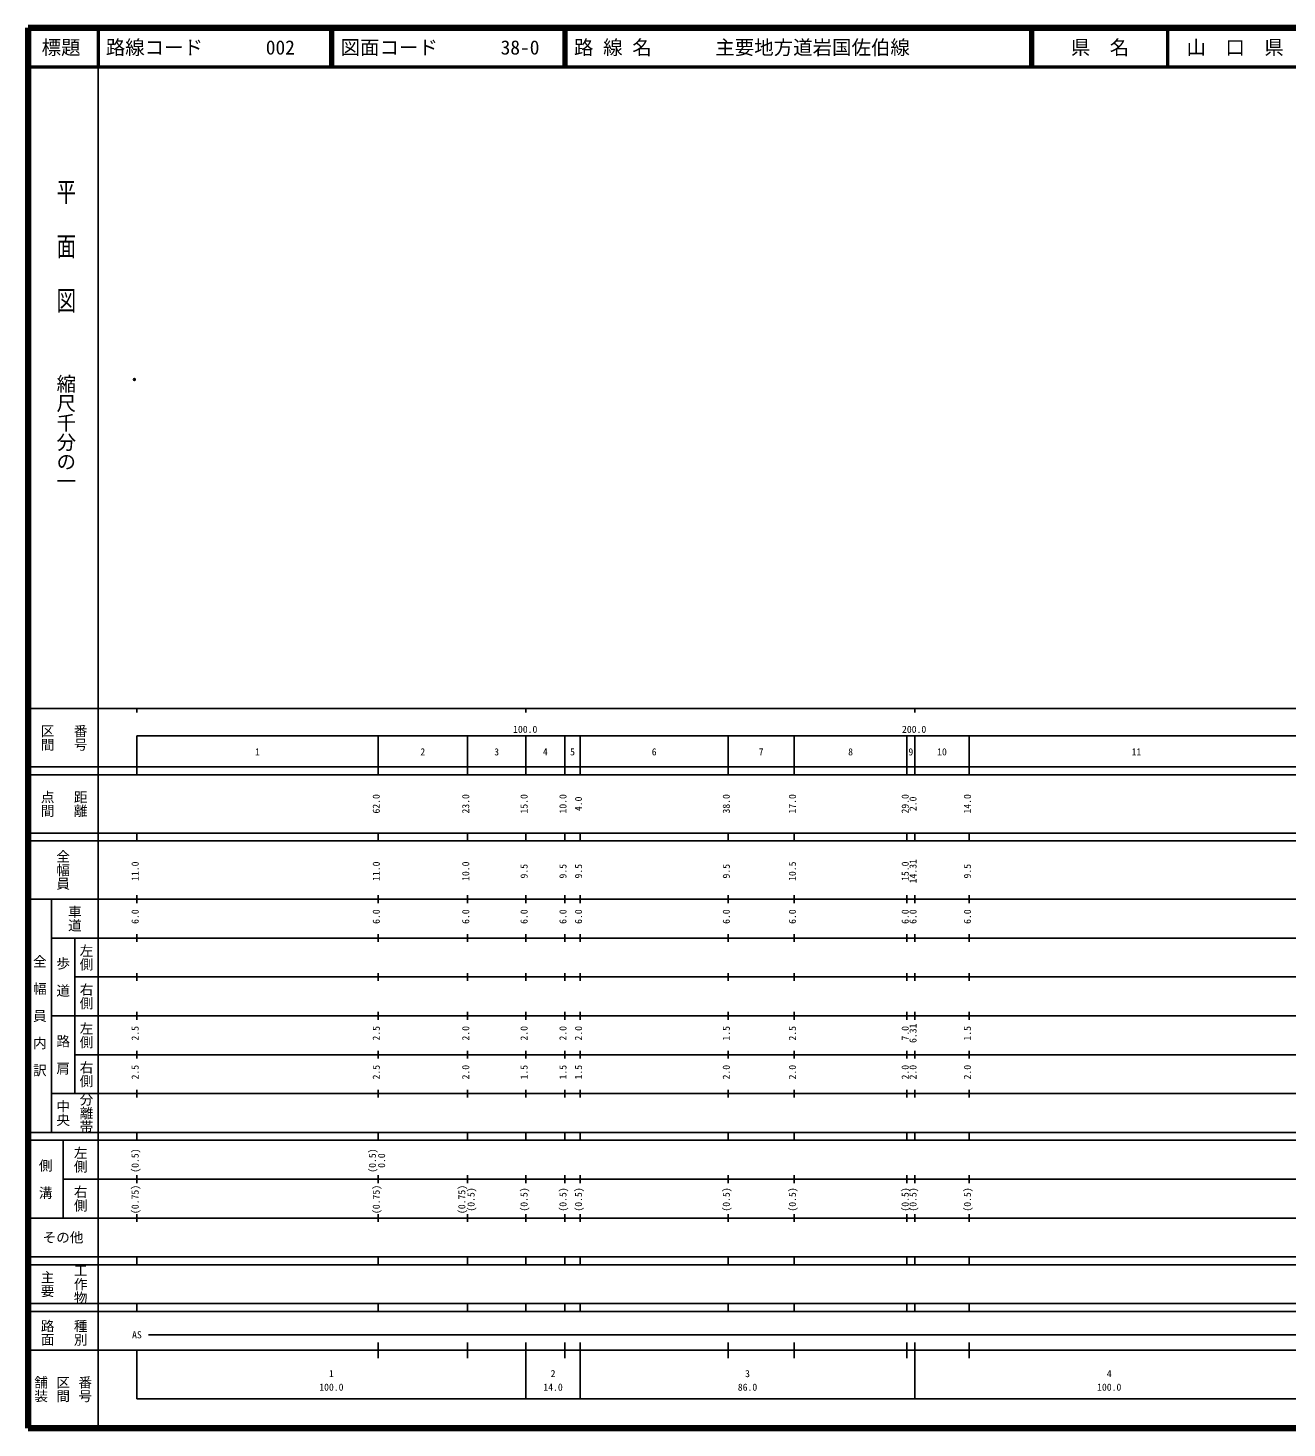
# Model space of a CAD drawing. Units: millimetres on the paper. Extents: x 40 to 680, y 20 to 380.
# Drawn here: x 40 to 363.7, y 20 to 380 of the extents above; entities that cross this region are included whole.
import ezdxf
from ezdxf.enums import TextEntityAlignment as Align

# ---------------------------------------------------------------- set-up
doc = ezdxf.new("R2010")
doc.units = ezdxf.units.MM
doc.header["$PDMODE"] = 32
doc.header["$PDSIZE"] = 0.5
doc.layers.add('M-OTRS', color=6, linetype='Continuous')
doc.layers.add('M-TTL-TXT', color=7, linetype='Continuous')
for name, color, linetype, lineweight in [('M-TTL', 2, 'Continuous', 140), ('M-TTL-BAND', 7, 'Continuous', 25), ('M-TTL-LINE', 7, 'Continuous', 50)]:
    doc.layers.add(name, color=color, linetype=linetype, lineweight=lineweight)
doc.styles.add('@ＭＳ ゴシック', font='')
doc.styles.add('ＭＳ ゴシック', font='')
doc.styles.get('@ＭＳ ゴシック').set_extended_font_data('@MS Gothic')
doc.styles.get('ＭＳ ゴシック').set_extended_font_data('MS Gothic')

msp = doc.modelspace()

# ---------------------------------------------------------------- linework, layer by layer
at = {"layer": 'M-OTRS'}
msp.add_point((67.346, 289.609), dxfattribs=at)
at = {"layer": 'M-TTL'}
for p, q in [((40, 380), (40, 20)), ((680, 380), (40, 380)), ((40, 20), (680, 20))]:
    msp.add_line(p, q, dxfattribs=at)
at = {"layer": 'M-TTL-BAND'}
for p, q in [((58, 370), (58, 20)), ((40, 205), (579, 205)), ((68, 205), (68, 204)), ((168, 205), (168, 204)), ((268, 205), (268, 204)), ((68, 198), (579, 198)), ((68, 198), (68, 188)), ((130, 188), (130, 198)), ((153, 188), (153, 198)), ((168, 188), (168, 198)), ((178, 188), (178, 198)), ((182, 188), (182, 198)), ((220, 188), (220, 198)), ((237, 188), (237, 198)), ((266, 188), (266, 198)), ((268, 188), (268, 198)), ((282, 188), (282, 198)), ((40, 190), (579, 190)), ((40, 188), (579, 188)), ((40, 173), (579, 173)), ((68, 171), (68, 173)), ((130, 171), (130, 173)), ((153, 171), (153, 173)), ((168, 171), (168, 173)), ((178, 171), (178, 173)), ((182, 171), (182, 173)), ((220, 171), (220, 173)), ((237, 171), (237, 173)), ((266, 171), (266, 173)), ((268, 171), (268, 173)), ((282, 171), (282, 173)), ((40, 171), (579, 171)), ((40, 156), (579, 156)), ((46, 96), (46, 156)), ((68, 155), (68, 157)), ((130, 155), (130, 157)), ((153, 155), (153, 157)), ((168, 155), (168, 157)), ((178, 155), (178, 157)), ((182, 155), (182, 157)), ((220, 155), (220, 157)), ((237, 155), (237, 157)), ((266, 155), (266, 157)), ((268, 155), (268, 157)), ((282, 155), (282, 157)), ((46, 146), (579, 146)), ((52, 146), (52, 106)), ((68, 145), (68, 147)), ((130, 145), (130, 147)), ((153, 145), (153, 147)), ((168, 145), (168, 147)), ((178, 145), (178, 147)), ((182, 145), (182, 147)), ((220, 145), (220, 147)), ((237, 145), (237, 147)), ((266, 145), (266, 147)), ((268, 145), (268, 147)), ((282, 145), (282, 147)), ((68, 135), (68, 137)), ((130, 135), (130, 137)), ((153, 135), (153, 137)), ((168, 135), (168, 137)), ((178, 135), (178, 137)), ((182, 135), (182, 137)), ((220, 135), (220, 137)), ((237, 135), (237, 137)), ((266, 135), (266, 137)), ((268, 135), (268, 137)), ((282, 135), (282, 137)), ((52, 136), (579, 136)), ((46, 126), (579, 126)), ((68, 125), (68, 127)), ((130, 125), (130, 127)), ((153, 125), (153, 127)), ((168, 125), (168, 127)), ((178, 125), (178, 127)), ((182, 125), (182, 127)), ((220, 125), (220, 127)), ((237, 125), (237, 127)), ((266, 125), (266, 127)), ((268, 125), (268, 127)), ((282, 125), (282, 127)), ((52, 116), (579, 116)), ((68, 115), (68, 117)), ((130, 115), (130, 117)), ((153, 115), (153, 117)), ((168, 115), (168, 117)), ((178, 115), (178, 117)), ((182, 115), (182, 117)), ((220, 115), (220, 117)), ((237, 115), (237, 117)), ((266, 115), (266, 117)), ((268, 115), (268, 117)), ((282, 115), (282, 117)), ((46, 106), (579, 106)), ((68, 105), (68, 107)), ((130, 105), (130, 107)), ((153, 105), (153, 107)), ((168, 105), (168, 107)), ((178, 105), (178, 107)), ((182, 105), (182, 107)), ((220, 105), (220, 107)), ((237, 105), (237, 107)), ((266, 105), (266, 107)), ((268, 105), (268, 107)), ((282, 105), (282, 107)), ((40, 96), (579, 96)), ((40, 94), (579, 94)), ((49, 94), (49, 74)), ((68, 94), (68, 96)), ((130, 94), (130, 96)), ((153, 94), (153, 96)), ((168, 94), (168, 96)), ((178, 94), (178, 96)), ((182, 94), (182, 96)), ((220, 94), (220, 96)), ((237, 94), (237, 96)), ((266, 94), (266, 96)), ((268, 94), (268, 96)), ((282, 94), (282, 96)), ((49, 84), (579, 84)), ((68, 83), (68, 85)), ((130, 83), (130, 85)), ((153, 83), (153, 85)), ((168, 83), (168, 85)), ((178, 83), (178, 85)), ((182, 83), (182, 85)), ((220, 83), (220, 85)), ((237, 83), (237, 85)), ((266, 83), (266, 85)), ((268, 83), (268, 85)), ((282, 83), (282, 85)), ((40, 74), (579, 74)), ((68, 73), (68, 75)), ((130, 73), (130, 75)), ((153, 73), (153, 75)), ((168, 73), (168, 75)), ((178, 73), (178, 75)), ((182, 73), (182, 75)), ((220, 73), (220, 75)), ((237, 73), (237, 75)), ((266, 73), (266, 75)), ((268, 73), (268, 75)), ((282, 73), (282, 75)), ((40, 64), (579, 64)), ((40, 62), (579, 62)), ((68, 62), (68, 64)), ((130, 62), (130, 64)), ((153, 62), (153, 64)), ((168, 62), (168, 64)), ((178, 62), (178, 64)), ((182, 62), (182, 64)), ((220, 62), (220, 64)), ((237, 62), (237, 64)), ((266, 62), (266, 64)), ((268, 62), (268, 64)), ((282, 62), (282, 64)), ((40, 52), (579, 52)), ((68, 50), (68, 52)), ((130, 50), (130, 52)), ((153, 50), (153, 52)), ((168, 50), (168, 52)), ((178, 50), (178, 52)), ((182, 50), (182, 52)), ((220, 50), (220, 52)), ((237, 50), (237, 52)), ((266, 50), (266, 52)), ((268, 50), (268, 52)), ((282, 50), (282, 52)), ((40, 50), (579, 50)), ((71, 44), (565, 44)), ((40, 40), (579, 40)), ((68, 40), (68, 27.5)), ((130, 38), (130, 42)), ((153, 38), (153, 42)), ((168, 27.5), (168, 42)), ((178, 38), (178, 42)), ((182, 27.5), (182, 42)), ((220, 38), (220, 42)), ((237, 38), (237, 42)), ((266, 38), (266, 42)), ((268, 27.5), (268, 42)), ((282, 38), (282, 42)), ((68, 27.5), (579, 27.5))]:
    msp.add_line(p, q, dxfattribs=at)
at = {"layer": 'M-TTL-LINE'}
for p, q in [((58, 380), (58, 370)), ((117.75, 380), (117.75, 370)), ((118.25, 380), (118.25, 370)), ((177.75, 380), (177.75, 370)), ((178.25, 380), (178.25, 370)), ((297.75, 380), (297.75, 370)), ((298.25, 380), (298.25, 370)), ((333, 380), (333, 370)), ((40, 370), (680, 370))]:
    msp.add_line(p, q, dxfattribs=at)

# ---------------------------------------------------------------- texts
at = {"layer": 'M-TTL-BAND', "style": '@ＭＳ ゴシック', "width": 1.4}
msp.add_text('平  面  図', height=3.666, rotation=270, dxfattribs=at).set_placement((49.777, 306.475), align=Align.MIDDLE_RIGHT)
at = {"layer": 'M-TTL-BAND', "style": '@ＭＳ ゴシック'}
msp.add_text('縮尺千分の一', height=3.666, rotation=270, dxfattribs=at).set_placement((49.777, 261.03), align=Align.MIDDLE_RIGHT)
for s, p in [('区間', (45, 197.5)), ('番号', (53.5, 197.5)), ('点間', (45, 180.5)), ('距離', (53.5, 180.5)), ('全幅員', (49, 163.5)), ('車道', (52, 151)), ('左側', (55, 141)), ('全\u3000幅\u3000員\u3000内\u3000訳', (43, 126)), ('歩\u3000道', (49, 136)), ('右側', (55, 131)), ('左側', (55, 121)), ('路\u3000肩', (49, 116)), ('右側', (55, 111)), ('分離帯', (55, 101)), ('中央', (49, 101)), ('左側', (53.5, 89)), ('側\u3000溝', (44.5, 84)), ('右側', (53.5, 79)), ('工作物', (53.5, 57)), ('主要', (45, 57)), ('路面', (45, 44.5)), ('種別', (53.5, 44.5)), ('舗装', (43.333, 30)), ('区間', (49, 30)), ('番号', (54.667, 30))]:
    msp.add_text(s, height=2.566, rotation=270, dxfattribs=at).set_placement(p, align=Align.MIDDLE_CENTER)
at = {"layer": 'M-TTL-BAND', "style": 'ＭＳ ゴシック'}
for s, p in [('100.0', (167.844, 198.195)), ('200.0', (267.844, 198.195)), ('1', (99, 192.405)), ('2', (141.5, 192.405)), ('3', (160.5, 192.405)), ('4', (173, 192.405)), ('5', (180, 192.405)), ('6', (201, 192.405)), ('7', (228.5, 192.405)), ('8', (251.5, 192.405)), ('9', (267, 192.405)), ('10', (275, 192.405)), ('11', (325, 192.405)), ('AS', (68, 42.5)), ('1', (118, 32.523)), ('2', (175, 32.523)), ('3', (225, 32.523)), ('4', (318, 32.523)), ('100.0', (118, 29.033)), ('14.0', (175, 29.033)), ('86.0', (225, 29.033)), ('100.0', (318, 29.033))]:
    msp.add_text(s, height=1.833, dxfattribs=at).set_placement(p, align=Align.BOTTOM_CENTER)
for s, p in [('62.0', (131, 180.5)), ('23.0', (154, 180.5)), ('15.0', (169, 180.5)), ('10.0', (179, 180.5)), ('4.0', (183, 180.5)), ('38.0', (221, 180.5)), ('17.0', (238, 180.5)), ('29.0', (267, 180.5)), ('2.0', (269, 180.5)), ('14.0', (283, 180.5)), ('14.31', (269, 163.174)), ('11.0', (69, 163.174)), ('11.0', (131, 163.174)), ('10.0', (154, 163.174)), ('9.5', (169, 163.174)), ('9.5', (179, 163.174)), ('9.5', (183, 163.174)), ('9.5', (221, 163.174)), ('10.5', (238, 163.174)), ('15.0', (267, 163.174)), ('9.5', (283, 163.174)), ('6.0', (69, 151.5)), ('6.0', (131, 151.5)), ('6.0', (154, 151.5)), ('6.0', (169, 151.5)), ('6.0', (179, 151.5)), ('6.0', (183, 151.5)), ('6.0', (221, 151.5)), ('6.0', (238, 151.5)), ('6.0', (267, 151.5)), ('6.0', (269, 151.5)), ('6.0', (283, 151.5)), ('2.5', (69, 121.5)), ('2.5', (131, 121.5)), ('2.0', (154, 121.5)), ('2.0', (169, 121.5)), ('2.0', (179, 121.5)), ('2.0', (183, 121.5)), ('1.5', (221, 121.5)), ('2.5', (238, 121.5)), ('7.0', (267, 121.5)), ('6.31', (269, 121.5)), ('1.5', (283, 121.5)), ('2.5', (69, 111.5)), ('2.5', (131, 111.5)), ('2.0', (154, 111.5)), ('1.5', (169, 111.5)), ('1.5', (179, 111.5)), ('1.5', (183, 111.5)), ('2.0', (221, 111.5)), ('2.0', (238, 111.5)), ('2.0', (267, 111.5)), ('2.0', (269, 111.5)), ('2.0', (283, 111.5)), ('(0.5)', (69, 88.764)), ('(0.5)', (130, 88.764)), ('0.0', (132.37, 88.764)), ('(0.75)', (69, 78.764)), ('(0.75)', (131, 78.764)), ('(0.75)', (153, 78.764)), ('(0.5)', (155.37, 78.764)), ('(0.5)', (169, 78.764)), ('(0.5)', (179, 78.764)), ('(0.5)', (183, 78.764)), ('(0.5)', (221, 78.764)), ('(0.5)', (238, 78.764)), ('(0.5)', (267, 78.764)), ('(0.5)', (269, 78.764)), ('(0.5)', (283, 78.764))]:
    msp.add_text(s, height=1.833, rotation=90, dxfattribs=at).set_placement(p, align=Align.BOTTOM_CENTER)
msp.add_text('その他', height=2.566, dxfattribs=at).set_placement((49, 69), align=Align.MIDDLE_CENTER)
at = {"layer": 'M-TTL-TXT', "style": 'ＭＳ ゴシック'}
for s, p in [('標題', (48.5, 375)), ('県\u3000名', (315.625, 375)), ('山\u3000口\u3000県', (350.375, 375))]:
    msp.add_text(s, height=3.666, dxfattribs=at).set_placement(p, align=Align.MIDDLE_CENTER)
for s, p in [('路線コード', (60, 375)), ('002', (101.142, 375)), ('図面コード', (120.38, 375)), ('38-0', (161.521, 375)), ('路 線 名', (180.38, 375)), ('主要地方道岩国佐伯線', (216.734, 375))]:
    msp.add_text(s, height=3.666, dxfattribs=at).set_placement(p, align=Align.MIDDLE_LEFT)

doc.saveas('drawing.dxf')
